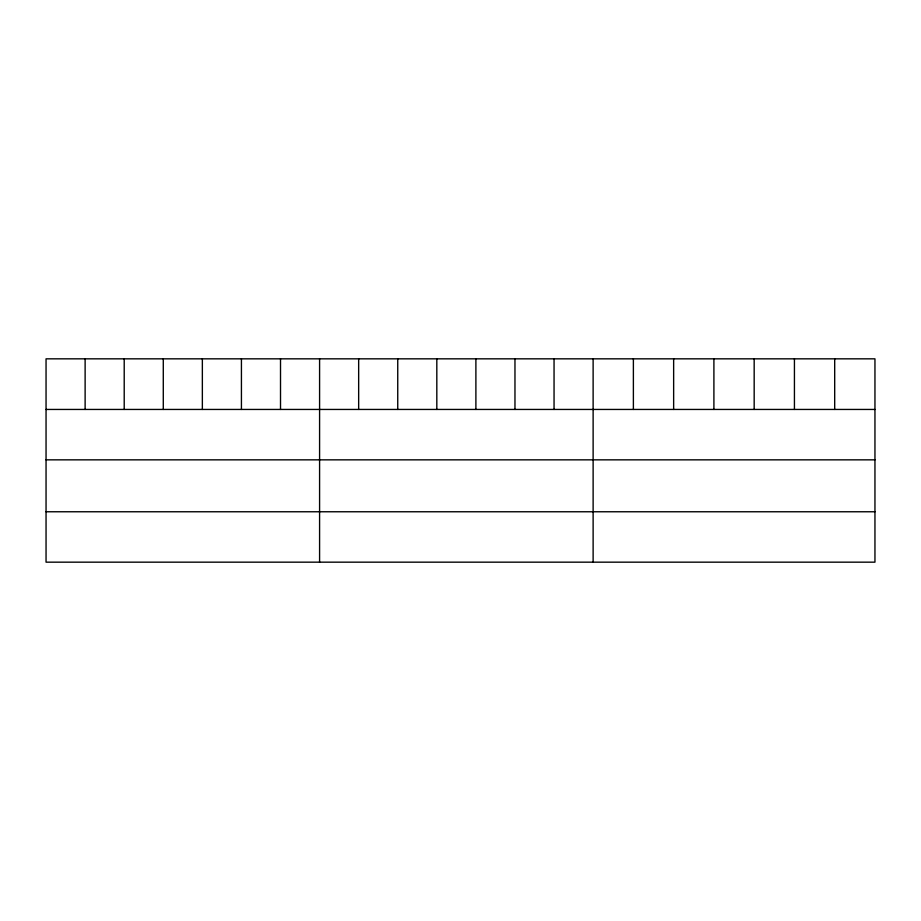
<?xml version="1.0" encoding="UTF-8"?>
<svg xmlns="http://www.w3.org/2000/svg" width="921" height="921" viewBox="0 0 921 921"><rect width="100%" height="100%" fill="white"/><g stroke="black" fill="none" stroke-linecap="round" stroke-linejoin="round"><path stroke-width="1.38" d="M874.95 409.442L874.95 562.167L46.05 562.167L46.05 358.833L874.95 358.833L874.95 409.442L46.05 409.442M46.05 459.844L874.95 459.844M46.05 511.765L874.95 511.765M834.691 358.833L834.691 409.442M794.432 358.833L794.432 409.442M754.172 358.833L754.172 409.442M713.902 358.833L713.902 409.442M673.642 358.833L673.642 409.442M633.383 358.833L633.383 409.442M593.124 358.833L593.124 562.167M554.051 358.833L554.051 409.442M514.966 358.833L514.966 409.442M475.892 358.833L475.892 409.442M436.819 358.833L436.819 409.442M397.745 358.833L397.745 409.442M358.66 358.833L358.66 409.442M319.587 358.833L319.587 562.167M280.514 358.833L280.514 409.442M241.429 358.833L241.429 409.442M202.355 358.833L202.355 409.442M163.282 358.833L163.282 409.442M124.208 358.833L124.208 409.442M85.123 358.833L85.123 409.442"/></g></svg>
